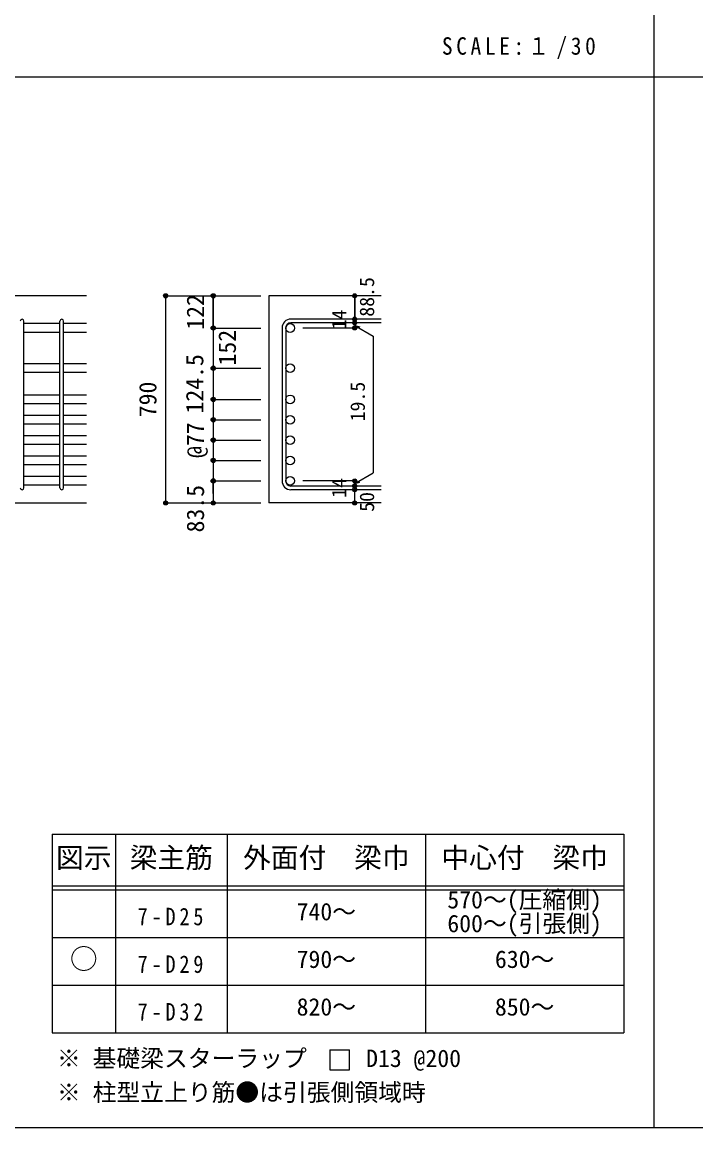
# Model space of a CAD drawing. Units: millimetres at full size, sheet at 1:30, with parts at other scales. Extents: x -5973 to 5954, y -4195 to 4201.
# Drawn here: x -3514 to -965, y -4195 to -15 of the extents above; entities that cross this region are included whole.
import ezdxf
from ezdxf.enums import TextEntityAlignment as Align

# ---------------------------------------------------------------- set-up
doc = ezdxf.new("R2010")
doc.units = ezdxf.units.MM
doc.header["$LTSCALE"] = 30
doc.header["$PDMODE"] = 32
doc.header["$PDSIZE"] = 15
for name, color, linetype in [('0-1_躯体線', 2, 'Continuous'), ('0-5_基礎梁筋', 7, 'Continuous'), ('0-6_スタラップ筋', 7, 'Continuous'), ('0-D_寸法', 4, 'Continuous'), ('6-7_文字', 7, 'Continuous'), ('6-E_枠', 7, 'Continuous'), ('F-0_枠', 6, 'Continuous')]:
    doc.layers.add(name, color=color, linetype=linetype)
doc.styles.add('ＭＳ ゴシック', font='')
doc.styles.get('ＭＳ ゴシック').set_extended_font_data('MS Gothic')

msp = doc.modelspace()

# ---------------------------------------------------------------- linework, layer by layer
at = {"layer": '0-1_躯体線'}
for p, q in [((-3270.8, -1049.89), (-4920.8, -1049.89)), ((-2155.8, -1049.89), (-2580.8, -1049.89)), ((-2580.8, -1049.89), (-2580.8, -1832.89)), ((-3670.8, -1832.89), (-3270.8, -1832.89)), ((-2155.8, -1832.89), (-2580.8, -1832.89))]:
    msp.add_line(p, q, dxfattribs=at)
at = {"layer": '0-5_基礎梁筋'}
for p, q in [((-3370.8, -1155.09), (-3506.8, -1155.09)), ((-3270.8, -1155.09), (-3356.8, -1155.09)), ((-3370.8, -1188.09), (-3506.8, -1188.09)), ((-3270.8, -1188.09), (-3356.8, -1188.09)), ((-3370.8, -1307.09), (-3506.8, -1307.09)), ((-3270.8, -1307.09), (-3356.8, -1307.09)), ((-3370.8, -1340.09), (-3506.8, -1340.09)), ((-3270.8, -1340.09), (-3356.8, -1340.09)), ((-3370.8, -1424.89), (-3506.8, -1424.89)), ((-3370.8, -1457.89), (-3506.8, -1457.89)), ((-3270.8, -1424.89), (-3356.8, -1424.89)), ((-3270.8, -1457.89), (-3356.8, -1457.89)), ((-3370.8, -1501.89), (-3506.8, -1501.89)), ((-3270.8, -1501.89), (-3356.8, -1501.89)), ((-3370.8, -1534.89), (-3506.8, -1534.89)), ((-3270.8, -1534.89), (-3356.8, -1534.89)), ((-3370.8, -1578.89), (-3506.8, -1578.89)), ((-3270.8, -1578.89), (-3356.8, -1578.89)), ((-3370.8, -1611.89), (-3506.8, -1611.89)), ((-3270.8, -1611.89), (-3356.8, -1611.89)), ((-3370.8, -1655.89), (-3506.8, -1655.89)), ((-3270.8, -1655.89), (-3356.8, -1655.89)), ((-3370.8, -1688.89), (-3506.8, -1688.89)), ((-3270.8, -1688.89), (-3356.8, -1688.89)), ((-3370.8, -1732.89), (-3506.8, -1732.89)), ((-3270.8, -1732.89), (-3356.8, -1732.89)), ((-3370.8, -1765.89), (-3506.8, -1765.89)), ((-3270.8, -1765.89), (-3356.8, -1765.89))]:
    msp.add_line(p, q, dxfattribs=at)
at = {"layer": '0-5_基礎梁筋', "color": 3}
for centre in [(-2500.3, -1171.59), (-2500.3, -1323.59), (-2500.3, -1441.39), (-2500.3, -1518.39), (-2500.3, -1595.39), (-2500.3, -1672.39), (-2500.3, -1749.39)]:
    msp.add_circle(centre, 16.5, dxfattribs=at)
at = {"layer": '0-6_スタラップ筋'}
for p, q in [((-3506.8, -1775.89), (-3506.8, -1145.09)), ((-3370.8, -1775.89), (-3370.8, -1145.09)), ((-3356.8, -1775.89), (-3356.8, -1145.09)), ((-2155.8, -1138.09), (-2497.3, -1138.09)), ((-2155.8, -1152.09), (-2497.3, -1152.09)), ((-2530.8, -1171.59), (-2530.8, -1749.39)), ((-2516.8, -1171.59), (-2516.8, -1749.39)), ((-2155.8, -1768.89), (-2497.3, -1768.89)), ((-2155.8, -1782.89), (-2497.3, -1782.89))]:
    msp.add_line(p, q, dxfattribs=at)
for centre, radius, start, end in [((-3513.8, -1145.09), 7, 0, 180), ((-3363.8, -1145.09), 7, 0, 180), ((-2497.3, -1171.59), 33.5, 90, 180), ((-2497.3, -1171.59), 19.5, 90, 180), ((-2497.3, -1749.39), 33.5, 180, 270), ((-2497.3, -1749.39), 19.5, 180, 270), ((-3513.8, -1775.89), 7, 180, 0), ((-3363.8, -1775.89), 7, 180, 0)]:
    msp.add_arc(centre, radius, start, end, dxfattribs=at)
at = {"layer": '0-D_寸法'}
for p, q in [((-2970.8, -1049.89), (-2790.8, -1049.89)), ((-2970.8, -1049.89), (-2790.8, -1049.89)), ((-2970.8, -1832.89), (-2970.8, -1049.89)), ((-2970.8, -1832.89), (-2970.8, -1049.89)), ((-2790.8, -1171.59), (-2790.8, -1049.89)), ((-2790.8, -1049.89), (-2610.8, -1049.89)), ((-2790.8, -1049.89), (-2610.8, -1049.89)), ((-2790.8, -1171.59), (-2790.8, -1049.89)), ((-2255.8, -1152.09), (-2255.8, -1138.09)), ((-2255.8, -1152.09), (-2255.8, -1171.59)), ((-2255.8, -1161.84), (-2236.48, -1167.02)), ((-2255.8, -1161.84), (-2185.74, -1202.29)), ((-2790.8, -1171.59), (-2610.8, -1171.59)), ((-2790.8, -1171.59), (-2610.8, -1171.59)), ((-2790.8, -1171.59), (-2790.8, -1223.59)), ((-2790.8, -1171.59), (-2790.8, -1796.86)), ((-2790.8, -1171.59), (-2790.8, -1782.39)), ((-2255.8, -1171.59), (-2451.89, -1171.59)), ((-2185.74, -1202.29), (-2185.74, -1718.7)), ((-2790.8, -1323.59), (-2610.8, -1323.59)), ((-2790.8, -1323.59), (-2610.8, -1323.59)), ((-2790.8, -1337.89), (-2790.8, -1749.39)), ((-2790.8, -1441.39), (-2610.8, -1441.39)), ((-2790.8, -1518.39), (-2610.8, -1518.39)), ((-2790.8, -1595.39), (-2610.8, -1595.39)), ((-2790.8, -1672.39), (-2610.8, -1672.39)), ((-2790.8, -1749.39), (-2610.8, -1749.39)), ((-2255.8, -1749.39), (-2451.89, -1749.39)), ((-2255.8, -1759.14), (-2185.74, -1718.7)), ((-2255.8, -1768.89), (-2255.8, -1749.39)), ((-2255.8, -1759.14), (-2236.48, -1753.97)), ((-2255.8, -1782.89), (-2255.8, -1768.89)), ((-2255.8, -1832.89), (-2255.8, -1782.89)), ((-2970.8, -1832.89), (-2790.8, -1832.89)), ((-2790.8, -1832.89), (-2610.8, -1832.89))]:
    msp.add_line(p, q, dxfattribs=at)
for points in [[(-2790.8, -1049.89), (-2790.8, -1171.59), (-2790.8, -1337.89)], [(-2255.8, -1049.89), (-2255.8, -1138.09), (-2255.8, -1049.89)], [(-2790.8, -1796.86), (-2790.8, -1749.39), (-2790.8, -1832.89)]]:
    msp.add_lwpolyline(points, dxfattribs=at)
for centre, radius in [((-2970.8, -1049.89), 8), ((-2970.8, -1049.89), 7.2), ((-2970.8, -1049.89), 6.4), ((-2970.8, -1049.89), 5.6), ((-2790.8, -1049.89), 8), ((-2790.8, -1049.89), 7.2), ((-2790.8, -1049.89), 6.4), ((-2790.8, -1049.89), 5.6), ((-2970.8, -1049.89), 4.8), ((-2970.8, -1049.89), 4), ((-2970.8, -1049.89), 3.2), ((-2970.8, -1049.89), 2.4), ((-2970.8, -1049.89), 1.6), ((-2970.8, -1049.89), 0.8), ((-2790.8, -1049.89), 4.8), ((-2790.8, -1049.89), 4), ((-2790.8, -1049.89), 3.2), ((-2790.8, -1049.89), 2.4), ((-2790.8, -1049.89), 1.6), ((-2790.8, -1049.89), 0.8), ((-2255.8, -1049.89), 4), ((-2255.8, -1049.89), 3.6), ((-2255.8, -1049.89), 3.2), ((-2255.8, -1049.89), 2.8), ((-2255.8, -1049.89), 2.4), ((-2255.8, -1049.89), 2), ((-2255.8, -1049.89), 1.6), ((-2255.8, -1049.89), 1.2), ((-2255.8, -1049.89), 0.8), ((-2255.8, -1049.89), 0.4), ((-2790.8, -1171.59), 8), ((-2790.8, -1171.59), 7.2), ((-2790.8, -1171.59), 6.4), ((-2790.8, -1171.59), 5.6), ((-2790.8, -1171.59), 4.8), ((-2790.8, -1171.59), 4), ((-2790.8, -1171.59), 3.2), ((-2790.8, -1171.59), 2.4), ((-2790.8, -1171.59), 1.6), ((-2255.8, -1138.09), 4), ((-2255.8, -1152.09), 4), ((-2255.8, -1171.59), 4), ((-2255.8, -1138.09), 3.6), ((-2255.8, -1152.09), 3.6), ((-2255.8, -1171.59), 3.6), ((-2255.8, -1138.09), 3.2), ((-2255.8, -1152.09), 3.2), ((-2255.8, -1171.59), 3.2), ((-2255.8, -1138.09), 2.8), ((-2255.8, -1152.09), 2.8), ((-2255.8, -1171.59), 2.8), ((-2255.8, -1138.09), 2.4), ((-2255.8, -1152.09), 2.4), ((-2255.8, -1171.59), 2.4), ((-2255.8, -1138.09), 2), ((-2255.8, -1152.09), 2), ((-2255.8, -1171.59), 2), ((-2255.8, -1138.09), 1.6), ((-2255.8, -1152.09), 1.6), ((-2255.8, -1171.59), 1.6), ((-2255.8, -1138.09), 1.2), ((-2255.8, -1152.09), 1.2), ((-2255.8, -1171.59), 1.2), ((-2255.8, -1138.09), 0.8), ((-2255.8, -1152.09), 0.8), ((-2255.8, -1138.09), 0.4), ((-2255.8, -1152.09), 0.4), ((-2790.8, -1171.59), 0.8), ((-2255.8, -1171.59), 0.8), ((-2255.8, -1171.59), 0.4), ((-2790.8, -1323.59), 8), ((-2790.8, -1323.59), 7.2), ((-2790.8, -1323.59), 6.4), ((-2790.8, -1323.59), 5.6), ((-2790.8, -1323.59), 4.8), ((-2790.8, -1323.59), 4), ((-2790.8, -1323.59), 3.2), ((-2790.8, -1323.59), 2.4), ((-2790.8, -1323.59), 1.6), ((-2790.8, -1323.59), 0.8), ((-2790.8, -1441.39), 8), ((-2790.8, -1441.39), 7.2), ((-2790.8, -1441.39), 6.4), ((-2790.8, -1441.39), 5.6), ((-2790.8, -1441.39), 4.8), ((-2790.8, -1441.39), 4), ((-2790.8, -1441.39), 3.2), ((-2790.8, -1441.39), 2.4), ((-2790.8, -1441.39), 1.6), ((-2790.8, -1441.39), 0.8), ((-2790.8, -1518.39), 8), ((-2790.8, -1518.39), 7.2), ((-2790.8, -1518.39), 6.4), ((-2790.8, -1518.39), 5.6), ((-2790.8, -1518.39), 4.8), ((-2790.8, -1518.39), 4), ((-2790.8, -1518.39), 3.2), ((-2790.8, -1518.39), 2.4), ((-2790.8, -1518.39), 1.6), ((-2790.8, -1518.39), 0.8), ((-2790.8, -1595.39), 8), ((-2790.8, -1595.39), 7.2), ((-2790.8, -1595.39), 6.4), ((-2790.8, -1595.39), 5.6), ((-2790.8, -1595.39), 4.8), ((-2790.8, -1595.39), 4), ((-2790.8, -1595.39), 3.2), ((-2790.8, -1595.39), 2.4), ((-2790.8, -1595.39), 1.6), ((-2790.8, -1595.39), 0.8), ((-2790.8, -1672.39), 8), ((-2790.8, -1672.39), 7.2), ((-2790.8, -1672.39), 6.4), ((-2790.8, -1672.39), 5.6), ((-2790.8, -1672.39), 4.8), ((-2790.8, -1672.39), 4), ((-2790.8, -1672.39), 3.2), ((-2790.8, -1672.39), 2.4), ((-2790.8, -1672.39), 1.6), ((-2790.8, -1672.39), 0.8), ((-2790.8, -1749.39), 8), ((-2790.8, -1749.39), 7.2), ((-2790.8, -1749.39), 6.4), ((-2790.8, -1749.39), 5.6), ((-2790.8, -1749.39), 4.8), ((-2790.8, -1749.39), 4), ((-2790.8, -1749.39), 3.2), ((-2790.8, -1749.39), 2.4), ((-2790.8, -1749.39), 1.6), ((-2790.8, -1749.39), 0.8), ((-2255.8, -1749.39), 4), ((-2255.8, -1749.39), 3.6), ((-2255.8, -1749.39), 3.2), ((-2255.8, -1749.39), 2.8), ((-2255.8, -1749.39), 2.4), ((-2255.8, -1749.39), 2), ((-2255.8, -1749.39), 1.6), ((-2255.8, -1749.39), 1.2), ((-2255.8, -1749.39), 0.8), ((-2255.8, -1749.39), 0.4), ((-2255.8, -1768.89), 4), ((-2255.8, -1782.89), 4), ((-2255.8, -1768.89), 3.6), ((-2255.8, -1782.89), 3.6), ((-2255.8, -1768.89), 3.2), ((-2255.8, -1782.89), 3.2), ((-2255.8, -1768.89), 2.8), ((-2255.8, -1782.89), 2.8), ((-2255.8, -1768.89), 2.4), ((-2255.8, -1782.89), 2.4), ((-2255.8, -1768.89), 2), ((-2255.8, -1782.89), 2), ((-2255.8, -1768.89), 1.6), ((-2255.8, -1782.89), 1.6), ((-2255.8, -1768.89), 1.2), ((-2255.8, -1782.89), 1.2), ((-2255.8, -1768.89), 0.8), ((-2255.8, -1782.89), 0.8), ((-2255.8, -1768.89), 0.4), ((-2255.8, -1782.89), 0.4), ((-2970.8, -1832.89), 7.2), ((-2970.8, -1832.89), 6.4), ((-2970.8, -1832.89), 5.6), ((-2970.8, -1832.89), 4.8), ((-2970.8, -1832.89), 4), ((-2970.8, -1832.89), 3.2), ((-2970.8, -1832.89), 2.4), ((-2970.8, -1832.89), 1.6), ((-2970.8, -1832.89), 0.8), ((-2790.8, -1832.89), 7.2), ((-2790.8, -1832.89), 6.4), ((-2790.8, -1832.89), 5.6), ((-2790.8, -1832.89), 4.8), ((-2790.8, -1832.89), 4), ((-2790.8, -1832.89), 3.2), ((-2790.8, -1832.89), 2.4), ((-2790.8, -1832.89), 1.6), ((-2790.8, -1832.89), 0.8), ((-2255.8, -1832.89), 4), ((-2255.8, -1832.89), 3.6), ((-2255.8, -1832.89), 3.2), ((-2255.8, -1832.89), 2.8), ((-2255.8, -1832.89), 2.4), ((-2255.8, -1832.89), 2), ((-2255.8, -1832.89), 1.6), ((-2255.8, -1832.89), 1.2), ((-2255.8, -1832.89), 0.8), ((-2255.8, -1832.89), 0.4)]:
    msp.add_circle(centre, radius, dxfattribs=at)
at = {"layer": '0-D_寸法', "color": 7}
for p in [(-2970.8, -1049.89), (-2790.8, -1049.89), (-2255.8, -1049.89), (-2790.8, -1171.59), (-2255.8, -1138.09), (-2255.8, -1152.09), (-2255.8, -1171.59), (-2790.8, -1323.59), (-2790.8, -1441.39), (-2790.8, -1518.39), (-2790.8, -1595.39), (-2790.8, -1672.39), (-2790.8, -1749.39), (-2255.8, -1749.39), (-2255.8, -1768.89), (-2255.8, -1782.89), (-2970.8, -1832.89), (-2790.8, -1832.89), (-2255.8, -1832.89)]:
    msp.add_point(p, dxfattribs=at)
at = {"layer": '6-7_文字'}
for q in [(-2350.42, -3975.37), (-2275.42, -3900.37)]:
    msp.add_line((-2350.42, -3900.37), q, dxfattribs=at)
msp.add_lwpolyline([(-2350.42, -3975.37), (-2275.42, -3975.37), (-2275.42, -3900.37)], dxfattribs=at)
at = {"layer": '6-E_枠', "color": 3}
for p, q in [((-3400.52, -3085.43), (-3400.52, -3835.43)), ((-3400.52, -3085.43), (-1238, -3085.43)), ((-1238, -3085.43), (-1238, -3835.43)), ((-3400.52, -3835.43), (-1238, -3835.43))]:
    msp.add_line(p, q, dxfattribs=at)
at = {"layer": '6-E_枠'}
for p, q in [((-3160.52, -3085.43), (-3160.52, -3835.43)), ((-2738, -3085.43), (-2738, -3835.43)), ((-1988, -3085.43), (-1988, -3835.43)), ((-3400.52, -3280.43), (-1238, -3280.43)), ((-3400.52, -3295.43), (-1238, -3295.43)), ((-3400.52, -3475.43), (-1238, -3475.43)), ((-3400.52, -3655.43), (-1238, -3655.43))]:
    msp.add_line(p, q, dxfattribs=at)
at = {"layer": 'F-0_枠', "color": 2}
for p, q in [((-1124.64, 4201.15), (-1124.64, -4195.24)), ((-5972.88, -222.05), (3723.6, -222.05))]:
    msp.add_line(p, q, dxfattribs=at)
at = {"layer": 'F-0_枠'}
msp.add_line((5954.1, -4195.24), (-5972.88, -4195.24), dxfattribs=at)

# ---------------------------------------------------------------- texts
at = {"layer": '0-D_寸法', "style": 'ＭＳ ゴシック'}
for s, height, p in [('88.5', 54.99, (-2165.8, -1128.89)), ('122', 65.98, (-2805.8, -1178.24)), ('14', 54.99, (-2271.03, -1176.76)), ('152', 65.98, (-2685.42, -1313.22)), ('124.5', 65.98, (-2808.49, -1494.87)), ('790', 65.98, (-2985.8, -1508.89)), ('19.5', 54.99, (-2200.78, -1524.35)), ('@77', 65.98, (-2805.8, -1662.89)), ('14', 54.99, (-2271.06, -1813.57)), ('83.5', 65.98, (-2805.8, -1944.39)), ('50', 54.99, (-2165.8, -1866.39))]:
    msp.add_text(s, height=height, rotation=90, dxfattribs=at).set_placement(p, align=Align.BOTTOM_LEFT)
at = {"layer": '6-7_文字', "color": 2, "style": 'ＭＳ ゴシック'}
for s, p in [('図示', (-3385.52, -3235.43)), ('梁主筋', (-3106.76, -3235.43)), ('外面付\u3000梁巾', (-2678, -3235.43)), ('中心付\u3000梁巾', (-1928, -3235.43)), ('○', (-3333.02, -3617.93))]:
    msp.add_text(s, height=76.98, dxfattribs=at).set_placement(p, align=Align.BOTTOM_LEFT)
at = {"layer": '6-7_文字', "style": 'ＭＳ ゴシック'}
for s, p in [('570～(圧縮側)', (-1905.5, -3385.43)), ('740～', (-2475.5, -3430.43)), ('600～(引張側)', (-1905.5, -3475.43)), ('790～', (-2475.5, -3610.43)), ('630～', (-1725.5, -3610.43)), ('820～', (-2475.5, -3790.43)), ('850～', (-1725.5, -3790.43)), ('※ 基礎梁スターラップ     D13 @200', (-3381.96, -3985.01)), ('※ 柱型立上り筋●は引張側領域時', (-3381.96, -4113.51))]:
    msp.add_text(s, height=65.98, dxfattribs=at).set_placement(p, align=Align.BOTTOM_LEFT)
at = {"layer": '6-7_文字', "color": 2, "insert": (-1925.98, -154.55), "char_height": 65.98, "attachment_point": 7, "style": 'ＭＳ ゴシック'}
msp.add_mtext('\\T1.34;\\W0.9;SCALE:１/30', dxfattribs=at)
at = {"layer": '6-7_文字', "char_height": 65.98, "attachment_point": 7, "style": 'ＭＳ ゴシック'}
for s, insert in [('\\T1.38;\\W0.85;7-D25', (-3076.76, -3430.43)), ('\\T1.38;\\W0.85;7-D29', (-3076.76, -3610.43)), ('\\T1.38;\\W0.85;7-D32', (-3076.76, -3790.43))]:
    msp.add_mtext(s, dxfattribs=dict(at, insert=insert))

doc.saveas('drawing.dxf')
